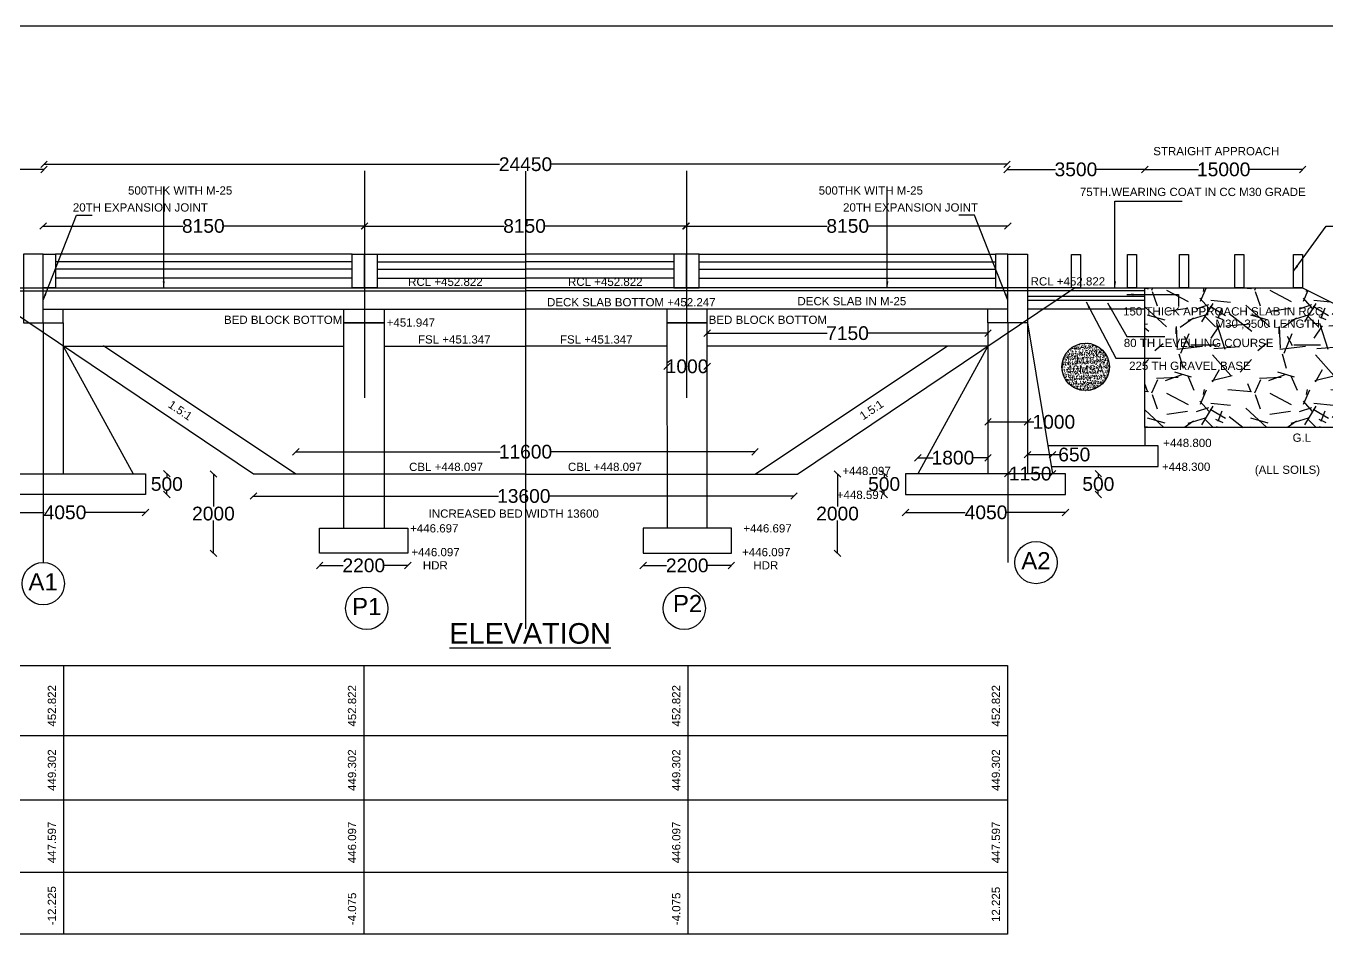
# Model space of a CAD drawing. Header units: millimetres. Extents: x 5124 to 3460569, y 2311 to 45956336.
# Drawn here: x 3425193 to 3444134, y 45943050 to 45956336 of the extents above; entities that cross this region are included whole.
import ezdxf

# ---------------------------------------------------------------- set-up
doc = ezdxf.new("R2010")
doc.units = ezdxf.units.MM
doc.header["$MEASUREMENT"] = 0
doc.layers.add('DRAWING', color=7, linetype='Continuous')
doc.layers.add('TEXT', color=7, linetype='Continuous')
doc.styles.get("Standard").update_dxf_attribs({"font": 'arial.ttf', "height": 200})
doc.dimstyles.get("Standard").update_dxf_attribs({"dimtxt": 200, "dimasz": 110, "dimexe": 0.18, "dimexo": 0.0625, "dimgap": 0.09, "dimtad": 0, "dimtih": 1, "dimtoh": 1, "dimdec": 0, "dimzin": 0, "dimdsep": 46, "dimtxsty": 'Standard', "dimblk": 'OBLIQUE', "dimcen": 0.09, "dimse1": 1, "dimse2": 1, "dimadec": 0, "dimazin": 0, "dimtfac": 1, "dimtdec": 0, "dimtofl": 0, "dimtmove": 0, "dimatfit": 3, "dimfxl": 1, "dimtolj": 1, "dimtzin": 0, "dimarcsym": 0})

# ---------------------------------------------------------------- blocks, each defined once
blk = doc.blocks.new('_Oblique')
at = {"color": 0, "linetype": 'ByBlock', "lineweight": -2}
blk.add_line((-0.5, -0.5), (0.5, 0.5), dxfattribs=at)
blk = doc.blocks.new('*D28')
at = {"layer": 'Defpoints', "color": 0, "transparency": 16777216}
for p in [(3424602.5, 45949512.5), (3426933.5, 45949512.5), (3426933.5, 45949249.5)]:
    blk.add_point(p, dxfattribs=at)
at = {"layer": 'DRAWING', "color": 0, "lineweight": -2, "transparency": 16777216}
for p, q in [((3424602.5, 45949249.5), (3425457.590764, 45949249.5)), ((3426933.5, 45949249.5), (3426062.409236, 45949249.5))]:
    blk.add_line(p, q, dxfattribs=at)
at = {"layer": 'DRAWING', "color": 0, "lineweight": -2, "transparency": 16777216, "xscale": 95, "yscale": 95, "zscale": 95, "rotation": 180}
blk.add_blockref('_Oblique', (3424602.5, 45949249.5), dxfattribs=at)
at = {"layer": 'DRAWING', "color": 0, "lineweight": -2, "transparency": 16777216, "xscale": 95, "yscale": 95, "zscale": 95}
blk.add_blockref('_Oblique', (3426933.5, 45949249.5), dxfattribs=at)
at = {"layer": 'DRAWING', "color": 0, "transparency": 16777216, "insert": (3425760, 45949249.5), "char_height": 200, "attachment_point": 5}
blk.add_mtext('\\A1;4050', dxfattribs=at)
blk = doc.blocks.new('*D29')
at = {"layer": 'Defpoints', "color": 0, "transparency": 16777216}
for p in [(3426934, 45949814), (3426934, 45949512), (3427243, 45949512)]:
    blk.add_point(p, dxfattribs=at)
at = {"layer": 'DRAWING', "color": 0, "lineweight": -2, "transparency": 16777216}
for p, q in [((3427243, 45949814), (3427243, 45949765)), ((3427243, 45949512), (3427243, 45949561))]:
    blk.add_line(p, q, dxfattribs=at)
at = {"layer": 'DRAWING', "color": 0, "lineweight": -2, "transparency": 16777216, "xscale": 95, "yscale": 95, "zscale": 95}
for p, rotation in [((3427243, 45949814), 90), ((3427243, 45949512), 270)]:
    blk.add_blockref('_Oblique', p, dxfattribs=dict(at, rotation=rotation))
at = {"layer": 'DRAWING', "color": 0, "transparency": 16777216, "insert": (3427243, 45949663), "char_height": 200, "attachment_point": 5}
blk.add_mtext('\\A1;500', dxfattribs=at)
blk = doc.blocks.new('*D30')
at = {"layer": 'Defpoints', "color": 0, "transparency": 16777216}
for p in [(3428504, 45949809), (3427921, 45948654), (3429468, 45948654)]:
    blk.add_point(p, dxfattribs=at)
at = {"layer": 'DRAWING', "color": 0, "lineweight": -2, "transparency": 16777216}
for p, q in [((3427921, 45949809), (3427921, 45949334)), ((3427921, 45948654), (3427921, 45949130))]:
    blk.add_line(p, q, dxfattribs=at)
at = {"layer": 'DRAWING', "color": 0, "lineweight": -2, "transparency": 16777216, "xscale": 95, "yscale": 95, "zscale": 95}
for p, rotation in [((3427921, 45949809), 90), ((3427921, 45948654), 270)]:
    blk.add_blockref('_Oblique', p, dxfattribs=dict(at, rotation=rotation))
at = {"layer": 'DRAWING', "color": 0, "transparency": 16777216, "insert": (3427921, 45949232), "char_height": 200, "attachment_point": 5}
blk.add_mtext('\\A1;2000', dxfattribs=at)
blk = doc.blocks.new('*D31')
at = {"layer": 'Defpoints', "color": 0, "transparency": 16777216}
for p in [(3428504, 45949809), (3436374, 45949809), (3436374, 45949488)]:
    blk.add_point(p, dxfattribs=at)
at = {"layer": 'DRAWING', "color": 0, "lineweight": -2, "transparency": 16777216}
for p, q in [((3428504, 45949488), (3432073, 45949488)), ((3436374, 45949488), (3432806, 45949488))]:
    blk.add_line(p, q, dxfattribs=at)
at = {"layer": 'DRAWING', "color": 0, "lineweight": -2, "transparency": 16777216, "xscale": 95, "yscale": 95, "zscale": 95, "rotation": 180}
blk.add_blockref('_Oblique', (3428504, 45949488), dxfattribs=at)
at = {"layer": 'DRAWING', "color": 0, "lineweight": -2, "transparency": 16777216, "xscale": 95, "yscale": 95, "zscale": 95}
blk.add_blockref('_Oblique', (3436374, 45949488), dxfattribs=at)
at = {"layer": 'DRAWING', "color": 0, "transparency": 16777216, "insert": (3432440, 45949488), "char_height": 200, "attachment_point": 5}
blk.add_mtext('\\A1;13600', dxfattribs=at)
blk = doc.blocks.new('*D32')
at = {"layer": 'Defpoints', "color": 0, "transparency": 16777216}
for p in [(3429467.5, 45948654.5), (3430753, 45948654.5), (3430753, 45948476.5)]:
    blk.add_point(p, dxfattribs=at)
at = {"layer": 'DRAWING', "color": 0, "lineweight": -2, "transparency": 16777216}
for p, q in [((3429467.5, 45948476.5), (3429810.16, 45948476.5)), ((3430753, 45948476.5), (3430410.34, 45948476.5))]:
    blk.add_line(p, q, dxfattribs=at)
at = {"layer": 'DRAWING', "color": 0, "lineweight": -2, "transparency": 16777216, "xscale": 95, "yscale": 95, "zscale": 95, "rotation": 180}
blk.add_blockref('_Oblique', (3429467.5, 45948476.5), dxfattribs=at)
at = {"layer": 'DRAWING', "color": 0, "lineweight": -2, "transparency": 16777216, "xscale": 95, "yscale": 95, "zscale": 95}
blk.add_blockref('_Oblique', (3430753, 45948476.5), dxfattribs=at)
at = {"layer": 'DRAWING', "color": 0, "transparency": 16777216, "insert": (3430110.25, 45948476.5), "char_height": 200, "attachment_point": 5}
blk.add_mtext('\\A1;2200', dxfattribs=at)
blk = doc.blocks.new('*D33')
at = {"layer": 'Defpoints', "color": 0, "transparency": 16777216}
for p in [(3435806, 45950133), (3429122, 45949809), (3435806, 45949832)]:
    blk.add_point(p, dxfattribs=at)
at = {"layer": 'DRAWING', "color": 0, "lineweight": -2, "transparency": 16777216}
for p, q in [((3429122, 45950133), (3432098, 45950133)), ((3435806, 45950133), (3432831, 45950133))]:
    blk.add_line(p, q, dxfattribs=at)
at = {"layer": 'DRAWING', "color": 0, "lineweight": -2, "transparency": 16777216, "xscale": 95, "yscale": 95, "zscale": 95, "rotation": 180}
blk.add_blockref('_Oblique', (3429122, 45950133), dxfattribs=at)
at = {"layer": 'DRAWING', "color": 0, "lineweight": -2, "transparency": 16777216, "xscale": 95, "yscale": 95, "zscale": 95}
blk.add_blockref('_Oblique', (3435806, 45950133), dxfattribs=at)
at = {"layer": 'DRAWING', "color": 0, "transparency": 16777216, "insert": (3432464, 45950133), "char_height": 200, "attachment_point": 5}
blk.add_mtext('\\A1;11600', dxfattribs=at)
blk = doc.blocks.new('*D35')
at = {"layer": 'Defpoints', "color": 0, "transparency": 16777216}
for p in [(3423447, 45954198), (3425454, 45954246), (3425454, 45954170)]:
    blk.add_point(p, dxfattribs=at)
at = {"layer": 'DRAWING', "color": 0, "lineweight": -2, "transparency": 16777216}
for p, q in [((3423447, 45954246), (3424152, 45954246)), ((3425454, 45954246), (3424749, 45954246))]:
    blk.add_line(p, q, dxfattribs=at)
at = {"layer": 'DRAWING', "color": 0, "lineweight": -2, "transparency": 16777216, "xscale": 95, "yscale": 95, "zscale": 95, "rotation": 180}
blk.add_blockref('_Oblique', (3423447, 45954246), dxfattribs=at)
at = {"layer": 'DRAWING', "color": 0, "lineweight": -2, "transparency": 16777216, "xscale": 95, "yscale": 95, "zscale": 95}
blk.add_blockref('_Oblique', (3425454, 45954246), dxfattribs=at)
at = {"layer": 'DRAWING', "color": 0, "transparency": 16777216, "insert": (3424451, 45954246), "char_height": 200, "attachment_point": 5}
blk.add_mtext('\\A1;3500', dxfattribs=at)
blk = doc.blocks.new('*D36')
at = {"layer": 'Defpoints', "color": 0, "transparency": 16777216}
for p in [(3430123, 45953422), (3425442, 45953010), (3430123, 45953010)]:
    blk.add_point(p, dxfattribs=at)
at = {"layer": 'DRAWING', "color": 0, "lineweight": -2, "transparency": 16777216}
for p, q in [((3425442, 45953422), (3427475, 45953422)), ((3430123, 45953422), (3428073, 45953422))]:
    blk.add_line(p, q, dxfattribs=at)
at = {"layer": 'DRAWING', "color": 0, "lineweight": -2, "transparency": 16777216, "xscale": 95, "yscale": 95, "zscale": 95, "rotation": 180}
blk.add_blockref('_Oblique', (3425442, 45953422), dxfattribs=at)
at = {"layer": 'DRAWING', "color": 0, "lineweight": -2, "transparency": 16777216, "xscale": 95, "yscale": 95, "zscale": 95}
blk.add_blockref('_Oblique', (3430123, 45953422), dxfattribs=at)
at = {"layer": 'DRAWING', "color": 0, "transparency": 16777216, "insert": (3427774, 45953422), "char_height": 200, "attachment_point": 5}
blk.add_mtext('\\A1;8150', dxfattribs=at)
blk = doc.blocks.new('*D37')
at = {"layer": 'Defpoints', "color": 0, "transparency": 16777216}
for p in [(3434800, 45953422), (3430120, 45953010), (3434800, 45953010)]:
    blk.add_point(p, dxfattribs=at)
at = {"layer": 'DRAWING', "color": 0, "lineweight": -2, "transparency": 16777216}
for p, q in [((3430120, 45953422), (3432152, 45953422)), ((3434800, 45953422), (3432750, 45953422))]:
    blk.add_line(p, q, dxfattribs=at)
at = {"layer": 'DRAWING', "color": 0, "lineweight": -2, "transparency": 16777216, "xscale": 95, "yscale": 95, "zscale": 95, "rotation": 180}
blk.add_blockref('_Oblique', (3430120, 45953422), dxfattribs=at)
at = {"layer": 'DRAWING', "color": 0, "lineweight": -2, "transparency": 16777216, "xscale": 95, "yscale": 95, "zscale": 95}
blk.add_blockref('_Oblique', (3434800, 45953422), dxfattribs=at)
at = {"layer": 'DRAWING', "color": 0, "transparency": 16777216, "insert": (3432451, 45953422), "char_height": 200, "attachment_point": 5}
blk.add_mtext('\\A1;8150', dxfattribs=at)
blk = doc.blocks.new('*D39')
at = {"layer": 'Defpoints', "color": 0, "transparency": 16777216}
for p in [(3437996.5, 45949512.5), (3440327.5, 45949512.5), (3437996.5, 45949249.5)]:
    blk.add_point(p, dxfattribs=at)
at = {"layer": 'DRAWING', "color": 0, "lineweight": -2, "transparency": 16777216}
for p, q in [((3437996.5, 45949249.5), (3438867.590764, 45949249.5)), ((3440327.5, 45949249.5), (3439472.409236, 45949249.5))]:
    blk.add_line(p, q, dxfattribs=at)
at = {"layer": 'DRAWING', "color": 0, "lineweight": -2, "transparency": 16777216, "xscale": 95, "yscale": 95, "zscale": 95, "rotation": 180}
blk.add_blockref('_Oblique', (3437996.5, 45949249.5), dxfattribs=at)
at = {"layer": 'DRAWING', "color": 0, "lineweight": -2, "transparency": 16777216, "xscale": 95, "yscale": 95, "zscale": 95}
blk.add_blockref('_Oblique', (3440327.5, 45949249.5), dxfattribs=at)
at = {"layer": 'DRAWING', "color": 0, "transparency": 16777216, "insert": (3439170, 45949249.5), "char_height": 200, "attachment_point": 5}
blk.add_mtext('\\A1;4050', dxfattribs=at)
blk = doc.blocks.new('*D40')
at = {"layer": 'Defpoints', "color": 0, "transparency": 16777216}
for p in [(3437996, 45949814), (3437686, 45949512), (3437996, 45949512)]:
    blk.add_point(p, dxfattribs=at)
at = {"layer": 'DRAWING', "color": 0, "lineweight": -2, "transparency": 16777216}
for p, q in [((3437686, 45949814), (3437686, 45949765)), ((3437686, 45949512), (3437686, 45949561))]:
    blk.add_line(p, q, dxfattribs=at)
at = {"layer": 'DRAWING', "color": 0, "lineweight": -2, "transparency": 16777216, "xscale": 95, "yscale": 95, "zscale": 95}
for p, rotation in [((3437686, 45949814), 90), ((3437686, 45949512), 270)]:
    blk.add_blockref('_Oblique', p, dxfattribs=dict(at, rotation=rotation))
at = {"layer": 'DRAWING', "color": 0, "transparency": 16777216, "insert": (3437686, 45949663), "char_height": 200, "attachment_point": 5}
blk.add_mtext('\\A1;500', dxfattribs=at)
blk = doc.blocks.new('*D41')
at = {"layer": 'Defpoints', "color": 0, "transparency": 16777216}
for p in [(3436426, 45949809), (3435462, 45948654), (3437008, 45948654)]:
    blk.add_point(p, dxfattribs=at)
at = {"layer": 'DRAWING', "color": 0, "lineweight": -2, "transparency": 16777216}
for p, q in [((3437008, 45949809), (3437008, 45949334)), ((3437008, 45948654), (3437008, 45949130))]:
    blk.add_line(p, q, dxfattribs=at)
at = {"layer": 'DRAWING', "color": 0, "lineweight": -2, "transparency": 16777216, "xscale": 95, "yscale": 95, "zscale": 95}
for p, rotation in [((3437008, 45949809), 90), ((3437008, 45948654), 270)]:
    blk.add_blockref('_Oblique', p, dxfattribs=dict(at, rotation=rotation))
at = {"layer": 'DRAWING', "color": 0, "transparency": 16777216, "insert": (3437008, 45949232), "char_height": 200, "attachment_point": 5}
blk.add_mtext('\\A1;2000', dxfattribs=at)
blk = doc.blocks.new('*D42')
at = {"layer": 'Defpoints', "color": 0, "transparency": 16777216}
for p in [(3434177, 45948654.5), (3434177, 45948476.5), (3435462.5, 45948654.5)]:
    blk.add_point(p, dxfattribs=at)
at = {"layer": 'DRAWING', "color": 0, "lineweight": -2, "transparency": 16777216}
for p, q in [((3434177, 45948476.5), (3434519.66, 45948476.5)), ((3435462.5, 45948476.5), (3435119.84, 45948476.5))]:
    blk.add_line(p, q, dxfattribs=at)
at = {"layer": 'DRAWING', "color": 0, "lineweight": -2, "transparency": 16777216, "xscale": 95, "yscale": 95, "zscale": 95, "rotation": 180}
blk.add_blockref('_Oblique', (3434177, 45948476.5), dxfattribs=at)
at = {"layer": 'DRAWING', "color": 0, "lineweight": -2, "transparency": 16777216, "xscale": 95, "yscale": 95, "zscale": 95}
blk.add_blockref('_Oblique', (3435462.5, 45948476.5), dxfattribs=at)
at = {"layer": 'DRAWING', "color": 0, "transparency": 16777216, "insert": (3434819.75, 45948476.5), "char_height": 200, "attachment_point": 5}
blk.add_mtext('\\A1;2200', dxfattribs=at)
blk = doc.blocks.new('*D43')
at = {"layer": 'Defpoints', "color": 0, "transparency": 16777216}
for p in [(3443779, 45954246), (3441482, 45952520), (3443779, 45952520)]:
    blk.add_point(p, dxfattribs=at)
at = {"layer": 'DRAWING', "color": 0, "lineweight": -2, "transparency": 16777216}
for p, q in [((3441482, 45954246), (3442264, 45954246)), ((3443779, 45954246), (3442997, 45954246))]:
    blk.add_line(p, q, dxfattribs=at)
at = {"layer": 'DRAWING', "color": 0, "lineweight": -2, "transparency": 16777216, "xscale": 95, "yscale": 95, "zscale": 95, "rotation": 180}
blk.add_blockref('_Oblique', (3441482, 45954246), dxfattribs=at)
at = {"layer": 'DRAWING', "color": 0, "lineweight": -2, "transparency": 16777216, "xscale": 95, "yscale": 95, "zscale": 95}
blk.add_blockref('_Oblique', (3443779, 45954246), dxfattribs=at)
at = {"layer": 'DRAWING', "color": 0, "transparency": 16777216, "insert": (3442630, 45954246), "char_height": 200, "attachment_point": 5}
blk.add_mtext('\\A1;15000', dxfattribs=at)
blk = doc.blocks.new('*D38')
at = {"layer": 'Defpoints', "color": 0, "transparency": 16777216}
for p in [(3439476, 45954246), (3439476, 45954170), (3441483, 45954198)]:
    blk.add_point(p, dxfattribs=at)
at = {"layer": 'DRAWING', "color": 0, "lineweight": -2, "transparency": 16777216}
for p, q in [((3439476, 45954246), (3440181, 45954246)), ((3441483, 45954246), (3440778, 45954246))]:
    blk.add_line(p, q, dxfattribs=at)
at = {"layer": 'DRAWING', "color": 0, "lineweight": -2, "transparency": 16777216, "xscale": 95, "yscale": 95, "zscale": 95, "rotation": 180}
blk.add_blockref('_Oblique', (3439476, 45954246), dxfattribs=at)
at = {"layer": 'DRAWING', "color": 0, "lineweight": -2, "transparency": 16777216, "xscale": 95, "yscale": 95, "zscale": 95}
blk.add_blockref('_Oblique', (3441483, 45954246), dxfattribs=at)
at = {"layer": 'DRAWING', "color": 0, "transparency": 16777216, "insert": (3440479, 45954246), "char_height": 200, "attachment_point": 5}
blk.add_mtext('\\A1;3500', dxfattribs=at)
blk = doc.blocks.new('*D44')
at = {"layer": 'Defpoints', "color": 0, "transparency": 16777216}
for p in [(3434807, 45953422), (3434807, 45953010), (3439488, 45953010)]:
    blk.add_point(p, dxfattribs=at)
at = {"layer": 'DRAWING', "color": 0, "lineweight": -2, "transparency": 16777216}
for p, q in [((3434807, 45953422), (3436857, 45953422)), ((3439488, 45953422), (3437455, 45953422))]:
    blk.add_line(p, q, dxfattribs=at)
at = {"layer": 'DRAWING', "color": 0, "lineweight": -2, "transparency": 16777216, "xscale": 95, "yscale": 95, "zscale": 95, "rotation": 180}
blk.add_blockref('_Oblique', (3434807, 45953422), dxfattribs=at)
at = {"layer": 'DRAWING', "color": 0, "lineweight": -2, "transparency": 16777216, "xscale": 95, "yscale": 95, "zscale": 95}
blk.add_blockref('_Oblique', (3439488, 45953422), dxfattribs=at)
at = {"layer": 'DRAWING', "color": 0, "transparency": 16777216, "insert": (3437156, 45953422), "char_height": 200, "attachment_point": 5}
blk.add_mtext('\\A1;8150', dxfattribs=at)
blk = doc.blocks.new('*D45')
at = {"layer": 'Defpoints', "color": 0, "transparency": 16777216}
for p in [(3434525, 45951377), (3435109, 45951377), (3435109, 45951377)]:
    blk.add_point(p, dxfattribs=at)
at = {"layer": 'DRAWING', "color": 0, "lineweight": -2, "transparency": 16777216}
for p, q in [((3434525, 45951377), (3434528, 45951377)), ((3435109, 45951377), (3435106, 45951377))]:
    blk.add_line(p, q, dxfattribs=at)
at = {"layer": 'DRAWING', "color": 0, "lineweight": -2, "transparency": 16777216, "xscale": 95, "yscale": 95, "zscale": 95, "rotation": 180}
blk.add_blockref('_Oblique', (3434525, 45951377), dxfattribs=at)
at = {"layer": 'DRAWING', "color": 0, "lineweight": -2, "transparency": 16777216, "xscale": 95, "yscale": 95, "zscale": 95}
blk.add_blockref('_Oblique', (3435109, 45951377), dxfattribs=at)
at = {"layer": 'DRAWING', "color": 0, "transparency": 16777216, "insert": (3434817, 45951377), "char_height": 200, "attachment_point": 5}
blk.add_mtext('\\A1;1000', dxfattribs=at)
blk = doc.blocks.new('*D46')
at = {"layer": 'Defpoints', "color": 0, "transparency": 16777216}
for p in [(3435109, 45951916), (3439198, 45951916), (3439198, 45951860)]:
    blk.add_point(p, dxfattribs=at)
at = {"layer": 'DRAWING', "color": 0, "lineweight": -2, "transparency": 16777216}
for p, q in [((3435109, 45951860), (3436856, 45951860)), ((3439198, 45951860), (3437451, 45951860))]:
    blk.add_line(p, q, dxfattribs=at)
at = {"layer": 'DRAWING', "color": 0, "lineweight": -2, "transparency": 16777216, "xscale": 95, "yscale": 95, "zscale": 95, "rotation": 180}
blk.add_blockref('_Oblique', (3435109, 45951860), dxfattribs=at)
at = {"layer": 'DRAWING', "color": 0, "lineweight": -2, "transparency": 16777216, "xscale": 95, "yscale": 95, "zscale": 95}
blk.add_blockref('_Oblique', (3439198, 45951860), dxfattribs=at)
at = {"layer": 'DRAWING', "color": 0, "transparency": 16777216, "insert": (3437153, 45951860), "char_height": 200, "attachment_point": 5}
blk.add_mtext('\\A1;7150', dxfattribs=at)
blk = doc.blocks.new('*D47')
at = {"layer": 'Defpoints', "color": 0, "transparency": 16777216}
for p in [(3439198, 45950046), (3438178, 45949814), (3439198, 45949814)]:
    blk.add_point(p, dxfattribs=at)
at = {"layer": 'DRAWING', "color": 0, "lineweight": -2, "transparency": 16777216}
for p, q in [((3438178, 45950046), (3438399, 45950046)), ((3439198, 45950046), (3438977, 45950046))]:
    blk.add_line(p, q, dxfattribs=at)
at = {"layer": 'DRAWING', "color": 0, "lineweight": -2, "transparency": 16777216, "xscale": 95, "yscale": 95, "zscale": 95, "rotation": 180}
blk.add_blockref('_Oblique', (3438178, 45950046), dxfattribs=at)
at = {"layer": 'DRAWING', "color": 0, "lineweight": -2, "transparency": 16777216, "xscale": 95, "yscale": 95, "zscale": 95}
blk.add_blockref('_Oblique', (3439198, 45950046), dxfattribs=at)
at = {"layer": 'DRAWING', "color": 0, "transparency": 16777216, "insert": (3438688, 45950046), "char_height": 200, "attachment_point": 5}
blk.add_mtext('\\A1;1800', dxfattribs=at)
blk = doc.blocks.new('*D48')
at = {"layer": 'Defpoints', "color": 0, "transparency": 16777216}
for p in [(3439488, 45949814), (3440138, 45949814), (3440138, 45949814)]:
    blk.add_point(p, dxfattribs=at)
at = {"layer": 'DRAWING', "color": 0, "lineweight": -2, "transparency": 16777216}
for p, q in [((3439488, 45949814), (3439524, 45949814)), ((3440138, 45949814), (3440102, 45949814))]:
    blk.add_line(p, q, dxfattribs=at)
at = {"layer": 'DRAWING', "color": 0, "lineweight": -2, "transparency": 16777216, "xscale": 95, "yscale": 95, "zscale": 95, "rotation": 180}
blk.add_blockref('_Oblique', (3439488, 45949814), dxfattribs=at)
at = {"layer": 'DRAWING', "color": 0, "lineweight": -2, "transparency": 16777216, "xscale": 95, "yscale": 95, "zscale": 95}
blk.add_blockref('_Oblique', (3440138, 45949814), dxfattribs=at)
at = {"layer": 'DRAWING', "color": 0, "transparency": 16777216, "insert": (3439813, 45949814), "char_height": 200, "attachment_point": 5}
blk.add_mtext('\\A1;1150', dxfattribs=at)
blk = doc.blocks.new('*D49')
at = {"layer": 'Defpoints', "color": 0, "transparency": 16777216}
for p in [(3439198, 45950568), (3439773, 45950568), (3439773, 45950568)]:
    blk.add_point(p, dxfattribs=at)
at = {"layer": 'DRAWING', "color": 0, "lineweight": -2, "transparency": 16777216}
for p, q in [((3439198, 45950568), (3439773, 45950568)), ((3439773, 45950568), (3439868, 45950568))]:
    blk.add_line(p, q, dxfattribs=at)
at = {"layer": 'DRAWING', "color": 0, "lineweight": -2, "transparency": 16777216, "xscale": 95, "yscale": 95, "zscale": 95, "rotation": 180}
blk.add_blockref('_Oblique', (3439198, 45950568), dxfattribs=at)
at = {"layer": 'DRAWING', "color": 0, "lineweight": -2, "transparency": 16777216, "xscale": 95, "yscale": 95, "zscale": 95}
blk.add_blockref('_Oblique', (3439773, 45950568), dxfattribs=at)
at = {"layer": 'DRAWING', "color": 0, "transparency": 16777216, "insert": (3440157, 45950568), "char_height": 200, "attachment_point": 5}
blk.add_mtext('\\A1;1000', dxfattribs=at)
blk = doc.blocks.new('*D50')
at = {"layer": 'Defpoints', "color": 0, "transparency": 16777216}
for p in [(3439773, 45950108), (3440138, 45950092), (3440138, 45949814)]:
    blk.add_point(p, dxfattribs=at)
at = {"layer": 'DRAWING', "color": 0, "lineweight": -2, "transparency": 16777216}
for p, q in [((3439773, 45950092), (3440138, 45950092)), ((3440138, 45950092), (3440234, 45950092))]:
    blk.add_line(p, q, dxfattribs=at)
at = {"layer": 'DRAWING', "color": 0, "lineweight": -2, "transparency": 16777216, "xscale": 95, "yscale": 95, "zscale": 95, "rotation": 180}
blk.add_blockref('_Oblique', (3439773, 45950092), dxfattribs=at)
at = {"layer": 'DRAWING', "color": 0, "lineweight": -2, "transparency": 16777216, "xscale": 95, "yscale": 95, "zscale": 95}
blk.add_blockref('_Oblique', (3440138, 45950092), dxfattribs=at)
at = {"layer": 'DRAWING', "color": 0, "transparency": 16777216, "insert": (3440455, 45950092), "char_height": 200, "attachment_point": 5}
blk.add_mtext('\\A1;650', dxfattribs=at)
blk = doc.blocks.new('*D51')
at = {"layer": 'Defpoints', "color": 0, "transparency": 16777216}
for p in [(3440328, 45949814), (3440328, 45949512), (3440805, 45949512)]:
    blk.add_point(p, dxfattribs=at)
at = {"layer": 'DRAWING', "color": 0, "lineweight": -2, "transparency": 16777216}
for p, q in [((3440805, 45949814), (3440805, 45949765)), ((3440805, 45949512), (3440805, 45949561))]:
    blk.add_line(p, q, dxfattribs=at)
at = {"layer": 'DRAWING', "color": 0, "lineweight": -2, "transparency": 16777216, "xscale": 95, "yscale": 95, "zscale": 95}
for p, rotation in [((3440805, 45949814), 90), ((3440805, 45949512), 270)]:
    blk.add_blockref('_Oblique', p, dxfattribs=dict(at, rotation=rotation))
at = {"layer": 'DRAWING', "color": 0, "transparency": 16777216, "insert": (3440805, 45949663), "char_height": 200, "attachment_point": 5}
blk.add_mtext('\\A1;500', dxfattribs=at)
blk = doc.blocks.new('*D52')
at = {"layer": 'Defpoints', "color": 0, "transparency": 16777216}
for p in [(3425454, 45954246), (3439476, 45954321), (3439476, 45954246)]:
    blk.add_point(p, dxfattribs=at)
at = {"layer": 'DRAWING', "color": 0, "lineweight": -2, "transparency": 16777216}
for p, q in [((3425454, 45954321), (3432087, 45954321)), ((3439476, 45954321), (3432843, 45954321))]:
    blk.add_line(p, q, dxfattribs=at)
at = {"layer": 'DRAWING', "color": 0, "lineweight": -2, "transparency": 16777216, "xscale": 95, "yscale": 95, "zscale": 95, "rotation": 180}
blk.add_blockref('_Oblique', (3425454, 45954321), dxfattribs=at)
at = {"layer": 'DRAWING', "color": 0, "lineweight": -2, "transparency": 16777216, "xscale": 95, "yscale": 95, "zscale": 95}
blk.add_blockref('_Oblique', (3439476, 45954321), dxfattribs=at)
at = {"layer": 'DRAWING', "color": 0, "transparency": 16777216, "insert": (3432465, 45954321), "char_height": 200, "attachment_point": 5}
blk.add_mtext('\\A1;24450', dxfattribs=at)

msp = doc.modelspace()

# ---------------------------------------------------------------- hatches: boundary and pattern name
at = {"layer": 'DRAWING'}
h = msp.add_hatch(dxfattribs=at)
h.set_pattern_fill('GRAVEL', color=256, scale=1500, style=0)
h.set_pattern_definition([(311.9872, (6863850, 1500), (11999.99734824, -13500.0020124), [201.804, -19978.632]), (355.0303, (6863985, 1350), (-18000.00157728, 1499.98696051), [346.302, -34283.8875]), (47.4896, (6864330, 1320), (-14999.98607752, -16500.0130108), [244.182, -24174.048]), (272.7263, (6864915, 945), (-1499.99402659, 30000.00044246), [315.357, -31220.337]), (247.1663, (6864930, 630), (7500.01485816, 17999.99461767), [309.2325, -30614.0595]), (182.7263, (6864810, 345), (30000.00044246, 1499.99402659), [315.357, -31220.337]), (142.3058, (6864495, 330), (19500.01101843, -14999.98560774), [417.0435, -41287.2735]), (107.7447, (6864165, 585), (-10500.01614406, 32999.99434686), [393.732, -38979.4815]), (58.5704, (6864045, 960), (12000.01235126, 19499.99255474), [316.425, -31326.1095]), (4.7636, (6864210, 1230), (-16500.00141948, -1499.987299), [361.248, -17701.1445]), (317.6026, (6864570, 1260), (18000.01102661, -16499.98812302), [467.172, -46250.0625]), (41.1859, (6863430, 930), (10500.0044202, 8999.99597), [159.4515, -15785.766]), (8.5308, (6863550, 1035), (-19499.99742722, -3000.01186506), [303.3555, -30032.2665]), (315, (6863850, 1080), (2e-13, -1500.000464), [212.1315, -1909.188]), (336.8014, (6863955, 1260), (-7499.999596, 3000.0019879), [114.237, -11309.4225]), (248.1986, (6864060, 1215), (1499.9998658, 4500.0004095), [161.5545, -7916.193]), (149.0362, (6864000, 1065), (-4499.9970334, 3000.0037253), [262.3935, -8484.0345]), (18.4349, (6863775, 1200), (-3000.000652, -1499.997605), [189.7365, -4553.6805]), (163.6105, (6864930, 1215), (-15000.00329762, 4499.98906473), [265.8, -26314.2675]), (109.6538, (6864675, 1290), (5999.99287106, -16500.0032034), [222.9915, -22076.112]), (246.8014, (6863775, 1500), (3000.0019879, 7499.999596), [228.4725, -11195.187]), (196.3895, (6863685, 1290), (15000.00329762, 4499.98906473), [265.8, -26314.2675]), (200.556, (6864930, 285), (7500.0027668, 2999.9939946), [256.32, -12559.686]), (245.2249, (6864690, 195), (7499.98828387, 16500.00513276), [214.767, -21261.9645]), (113.1986, (6863760, 0), (-3000.0019879, 7499.999596), [228.4725, -11195.187]), (162.646, (6863670, 210), (19500.00302865, -5999.99175339), [251.4465, -24893.136]), (110.556, (6864495, 0), (2999.9939946, -7500.0027668), [128.16, -12687.846]), (78.6901, (6863850, 0), (1499.9964482, 6000.0011283), [76.485, -7572.0435]), (14.0362, (6863865, 75), (-4500.000819, -1499.997086), [309.2325, -5875.425]), (353.991, (6864165, 150), (-14999.99962636, 1499.99897622), [286.575, -28370.8845]), (236.3099, (6864000, 930), (1500.0020018, 2999.9993367), [216.333, -5191.9935]), (186.8428, (6863880, 750), (-25499.99904822, -3000.01199689), [377.691, -37391.3445]), (119.0546, (6863505, 705), (6000.0000408, -10500.00057685), [154.434, -15289.011]), (90, (6863430, 840), (1500, 1500), [90, -1410]), (59.7436, (6864195, 195), (-5999.9923302, -10500.00368378), [208.386, -20630.28]), (131.9872, (6864300, 375), (-11999.99734824, 13500.0020124), [403.608, -19776.828]), (180, (6864030, 675), (-1500, 1500), [390, -1110]), (214.6952, (6863640, 675), (14999.99138848, 10500.0129144), [237.171, -23479.911]), (285.9454, (6863445, 540), (1499.9998339, -6000.00019), [218.403, -10701.762]), (332.354, (6863505, 330), (28499.99371077, -15000.01156975), [355.5975, -35204.211]), (4.5739, (6863820, 165), (19500.00083747, 1499.99220174), [376.1985, -37243.611])])
h.paths.add_polyline_path([(3447825, 45950488), (3443779, 45952520.5), (3441482, 45952520.5), (3441482, 45950488)])
h.paths.add_polyline_path([(3441222.5, 45951292.9), (3443054.9, 45951292.9), (3443054.9, 45951479.2), (3441222.5, 45951479.2)], flags=9)
h.paths.add_polyline_path([(3441144.8, 45951625.4), (3443386.9, 45951625.4), (3443386.9, 45951811.6), (3441144.8, 45951811.6)], flags=9)
h.paths.add_polyline_path([(3442475.3, 45951878.8), (3444067, 45951878.8), (3444067, 45952097.6), (3442475.3, 45952097.6)], flags=24)
h.paths.add_polyline_path([(3441133.7, 45952085.6), (3444111.6, 45952085.6), (3444111.6, 45952271.8), (3441133.7, 45952271.8)], flags=9)
h = msp.add_hatch(dxfattribs=at)
h.set_pattern_fill('AR-CONC', color=256, scale=10, style=0)
h.set_pattern_definition([(130, (6864930, 0), (-71.72601826, -6.2752135), [7.5, -82.5]), (185, (6864930, 0), (13.87513336, 75.21921337), [6, -66]), (79.5486, (6864924.02, -0.52), (-57.85093817, 68.94395421), [6.374019, -70.1142112]), (133.8158, (6864930, 20), (-106.72410486, -16.55190143), [11.25, -123.75]), (83.3644, (6864921.11, 18.62), (-93.46627055, 97.4117871), [9.5610288, -105.1713]), (188.8158, (6864930, 20), (-93.46619451, 97.4118601), [9, -99]), (159, (6864920, 15), (-59.69070521, -40.26188907), [7.5, -82.5]), (214, (6864920, 15), (-24.33153319, 72.5150045), [6, -66]), (108.5486, (6864915.026, 11.645), (-84.02226286, 32.25304967), [6.374019, -70.1142112]), (142.5, (6864930, 0), (-1.215985532, 33.289385383), [0, -65.2, 0, -67, 0, -66.25]), (172.5, (6864930, 0), (-26.306953744, 39.441171188), [0, -38.2, 0, -63.7, 0, -25.25]), (212.5, (6864952.3, 0), (-53.382243617, -2.255487173), [0, -25, 0, -78, 0, -103.5]), (222.5, (6864962.3, 0), (-58.318616934, 10.010498233), [0, -32.5, 0, -51.8, 0, -73.5])])
h.paths.add_polyline_path([(3440273.9, 45951369.7, 1), (3440965.7, 45951369.7, 1)])
h.paths.add_polyline_path([(3440306.3, 45951238.5), (3440918.4, 45951238.5), (3440918.4, 45951424.8), (3440306.3, 45951424.8)], flags=24)
h.paths.add_polyline_path([(3440475.1, 45951540.6), (3440780.9, 45951540.6), (3440780.9, 45951388.5), (3440475.1, 45951388.5)], flags=24)

# ---------------------------------------------------------------- linework, layer by layer
for points in [[(3460304, 45956335.5), (3415487, 45956335.5), (3415487, 45924522), (3460304, 45924522)], [(3425157, 45952011), (3425442.5, 45952011), (3425442.5, 45953010), (3425157, 45953010)], [(3425442.5, 45953010), (3425623, 45953010), (3425623, 45952520.5), (3425442.5, 45952520.5)], [(3429939, 45953010), (3430119.5, 45953010), (3430119.5, 45952520.5), (3429939, 45952520.5)], [(3430123, 45953010), (3430303.5, 45953010), (3430303.5, 45952520.5), (3430123, 45952520.5)], [(3434807, 45953010), (3434626.5, 45953010), (3434626.5, 45952520.5), (3434807, 45952520.5)], [(3434991, 45953010), (3434810.5, 45953010), (3434810.5, 45952520.5), (3434991, 45952520.5)], [(3439487.5, 45953010), (3439307, 45953010), (3439307, 45952520.5), (3439487.5, 45952520.5)], [(3439773, 45952011), (3439487.5, 45952011), (3439487.5, 45953010), (3439773, 45953010)], [(3440547.5, 45952520.5), (3440414.5, 45952520.5), (3440414.5, 45953006.5), (3440547.5, 45953006.5)], [(3441362, 45952520.5), (3441229, 45952520.5), (3441229, 45953006.5), (3441362, 45953006.5)], [(3442118, 45952520.5), (3441985, 45952520.5), (3441985, 45953006.5), (3442118, 45953006.5)], [(3442924.5, 45952520.5), (3442791.5, 45952520.5), (3442791.5, 45953006.5), (3442924.5, 45953006.5)], [(3443779, 45952520.5), (3443646, 45952520.5), (3443646, 45953006.5), (3443779, 45953006.5)], [(3429821, 45952211.5), (3430405.5, 45952211.5), (3430405.5, 45952013.5), (3429821, 45952013.5)], [(3435109, 45952211.5), (3434524.5, 45952211.5), (3434524.5, 45952013.5), (3435109, 45952013.5)], [(3424602.5, 45949813.5), (3426933.5, 45949813.5), (3426933.5, 45949512.5), (3424602.5, 45949512.5)], [(3440327.5, 45949813.5), (3437996.5, 45949813.5), (3437996.5, 45949512.5), (3440327.5, 45949512.5)], [(3429467.5, 45949018), (3430753, 45949018), (3430753, 45948654.5), (3429467.5, 45948654.5)], [(3435462.5, 45949018), (3434177, 45949018), (3434177, 45948654.5), (3435462.5, 45948654.5)], [(3421370, 45947021), (3439484, 45947021), (3439484, 45943108), (3421370, 45943108)]]:
    msp.add_lwpolyline(points, close=True, dxfattribs=at)
for points in [[(3430121, 45954224.5), (3430121, 45950917.5)], [(3432465, 45954223), (3432465, 45947555.5)], [(3434809, 45954224.5), (3434809, 45950917.5)], [(3429939, 45953010), (3425623, 45953010)], [(3429939, 45952901), (3425623, 45952901)], [(3430303.5, 45953010), (3432465, 45953010)], [(3430303.5, 45952901), (3432465, 45952901)], [(3434626.5, 45953010), (3432465, 45953010)], [(3434626.5, 45952901), (3432465, 45952901)], [(3434991, 45953010), (3439307, 45953010)], [(3434991, 45952901), (3439307, 45952901)], [(3429939, 45952792), (3425623, 45952792)], [(3429939, 45952664), (3425623, 45952664)], [(3430303.5, 45952792), (3432465, 45952792)], [(3430303.5, 45952664), (3432465, 45952664)], [(3434626.5, 45952792), (3432465, 45952792)], [(3434626.5, 45952664), (3432465, 45952664)], [(3434991, 45952792), (3439307, 45952792)], [(3434991, 45952664), (3439307, 45952664)], [(3432465, 45949809), (3428504.5, 45949809), (3424473, 45952520.5), (3421151, 45952520.5), (3417105, 45950488), (3423448, 45950488), (3423448, 45952520.5)], [(3423448, 45952476), (3432465, 45952476)], [(3424473, 45952520.5), (3432465, 45952520.5)], [(3432465, 45949809), (3436425.5, 45949809), (3440457, 45952520.5), (3443779, 45952520.5), (3447825, 45950488), (3441482, 45950488), (3441482, 45952520.5)], [(3440457, 45952520.5), (3432465, 45952520.5)], [(3441482, 45952476), (3432465, 45952476)], [(3441482, 45952393.5), (3439773, 45952393.5)], [(3441482, 45952336.5), (3439773, 45952336.5)], [(3425442.5, 45952211.5), (3432465, 45952211.5)], [(3425442.5, 45952011), (3425732.5, 45952011), (3425732.5, 45952211.5)], [(3439487.5, 45952211.5), (3432465, 45952211.5)], [(3439487.5, 45952011), (3439197.5, 45952011), (3439197.5, 45952211.5)], [(3441482, 45952211.5), (3439773, 45952211.5)], [(3425442.5, 45952011), (3425442.5, 45948520.5)], [(3425732.5, 45952011), (3425732.5, 45949813.5)], [(3429821, 45949018), (3429821, 45952013.5), (3430405.5, 45952013.5), (3430405, 45949018)], [(3435109, 45949018), (3435109, 45952013.5), (3434524.5, 45952013.5), (3434525, 45949018)], [(3439197.5, 45952011), (3439197.5, 45949813.5)], [(3439487.5, 45952011), (3439487.5, 45948520.5)], [(3439773, 45952011), (3440138.5, 45949813.5)], [(3439773, 45952011), (3439773, 45949813.5)], [(3425732.5, 45951673.4), (3426751.5, 45949813.5)], [(3425732.5, 45951673.4), (3429821, 45951673.4)], [(3429122, 45949809), (3426320, 45951676.5)], [(3430405.4, 45951673.4), (3432465, 45951673.4)], [(3434524.6, 45951673.4), (3432465, 45951673.4)], [(3439197.5, 45951673.4), (3435109, 45951673.4)], [(3435808, 45949809), (3438610, 45951676.5)], [(3439197.5, 45951673.4), (3438178.5, 45949813.5)], [(3441482, 45950488), (3441482, 45950220)], [(3440120.9, 45949919.5), (3441676, 45949919.5), (3441676, 45950220), (3440070.9, 45950220)], [(3425739.5, 45947021), (3425739.5, 45943108)], [(3430109, 45947021), (3430109, 45943108)], [(3434830, 45947021), (3434830, 45943108)], [(3421370, 45946001), (3439484, 45946001)], [(3421370, 45945064.5), (3439484, 45945064.5)], [(3421370, 45944011), (3439484, 45944011)]]:
    msp.add_lwpolyline(points, dxfattribs=at)
for centre, radius in [((3440619.8, 45951369.7), 345.9), ((3439898.3, 45948518.8), 308.3), ((3425442.5, 45948212.2), 308.3), ((3430154.3, 45947852.3), 308.3), ((3434775.7, 45947852.3), 308.3)]:
    msp.add_circle(centre, radius, dxfattribs=at)

# ---------------------------------------------------------------- texts
at = {"layer": 'DRAWING', "insert": (3440755.9, 45951515.6), "char_height": 100, "width": 483.458, "attachment_point": 3}
msp.add_mtext('M15', dxfattribs=at)
at = {"layer": 'TEXT'}
for s, height, p in [('STRAIGHT APPROACH', 120, (3441604.7, 45954452.3)), ('500THK WITH M-25', 120, (3426677.7, 45953879.7)), ('500THK WITH M-25', 120, (3436733.7, 45953879.7)), ('75TH.WEARING COAT IN CC M30 GRADE', 120, (3440536.8, 45953858.3)), ('20TH EXPANSION JOINT ', 120, (3425874.7, 45953632.7)), ('20TH EXPANSION JOINT ', 120, (3437088.2, 45953632.7)), ('RCL +452.822', 120, (3430756.2, 45952549.5)), ('RCL +452.822', 120, (3433083.6, 45952549.5)), ('RCL +452.822', 120, (3439818.8, 45952555.5)), ('DECK SLAB BOTTOM +452.247', 120, (3432778.1, 45952251.8)), ('DECK SLAB IN M-25', 120, (3436424.6, 45952267)), ('BED BLOCK BOTTOM', 120, (3428075, 45951996)), ('+451.947', 120, (3430444, 45951955.4)), ('BED BLOCK BOTTOM', 120, (3435132, 45951996)), ('150 THICK APPROACH SLAB IN RCC', 120, (3441164.7, 45952118.7)), ('M30 ,3500 LENGTH', 120, (3442511.7, 45951939)), ('FSL +451.347', 120, (3430899.2, 45951710)), ('FSL +451.347', 120, (3432966.7, 45951710)), ('80 TH LEVELLING COURSE', 120, (3441175.8, 45951658.5)), ('40MSA', 120, (3440337.3, 45951271.6)), ('225 TH GRAVEL BASE', 120, (3441253.6, 45951326)), ('G.L', 120, (3443633.4, 45950278.7)), ('+448.800', 120, (3441750.3, 45950201.9)), ('CBL +448.097', 120, (3430770.2, 45949853.3)), ('CBL +448.097', 120, (3433082.5, 45949853.3)), ('+448.097', 120, (3437079.1, 45949794.3)), ('+448.300', 120, (3441731.8, 45949855.4)), ('(ALL SOILS)', 120, (3443083.2, 45949811.8)), ('+448.597', 120, (3436997.1, 45949445.3)), ('INCREASED BED WIDTH 13600', 120, (3431054.7, 45949172.7)), ('+446.697', 120, (3430784.6, 45948957.9)), ('+446.697', 120, (3435636.8, 45948957.9)), ('+446.097', 120, (3430803.1, 45948611.4)), ('+446.097', 120, (3435618.3, 45948611.4)), ('A2', 250, (3439683.3, 45948420.8)), ('HDR', 120, (3430970.1, 45948418.9)), ('HDR', 120, (3435782.4, 45948418.9)), ('A1', 250, (3425227.5, 45948114.3)), ('P1', 250, (3429939.3, 45947754.3)), ('P2', 250, (3434611.3, 45947796.8)), ('%%UELEVATION', 300, (3431356.1, 45947337.4))]:
    msp.add_text(s, height=height, dxfattribs=at).set_placement(p)
for s, rotation, p in [('1.5:1', 326.09946, (3427250, 45950790.9)), ('1.5:1', 33.90054, (3437380.9, 45950589.9)), ('452.822', 90, (3425629.4, 45946129.5)), ('452.822', 90, (3429998.9, 45946129.5)), ('452.822', 90, (3434719.9, 45946129.5)), ('452.822', 90, (3439373.9, 45946129.5)), ('449.302', 90, (3425629.4, 45945193)), ('449.302', 90, (3429998.9, 45945193)), ('449.302', 90, (3434719.9, 45945193)), ('449.302', 90, (3439373.9, 45945193)), ('447.597', 90, (3425629.4, 45944139.5)), ('446.097', 90, (3429998.9, 45944139.5)), ('446.097', 90, (3434719.9, 45944139.5)), ('447.597', 90, (3439373.9, 45944139.5)), ('-12.225', 90, (3425629.4, 45943236.5)), (' 12.225', 90, (3439373.9, 45943236.5)), ('-4.075', 90, (3429998.9, 45943236.5)), ('-4.075', 90, (3434719.9, 45943236.5))]:
    msp.add_text(s, height=120, rotation=rotation, dxfattribs=at).set_placement(p)

# ---------------------------------------------------------------- dimensions: what is measured, and where the dimension line sits
at = {"layer": 'DRAWING'}
for base, p1, p2, text, picture, middle in [((3425454.5, 45954245.5), (3423447, 45954198), (3425454.5, 45954170), '3500', '*D35', (3424450.8, 45954245.5)), ((3439475.5, 45954321), (3425454.5, 45954245.5), (3439475.5, 45954245.5), '24450', '*D52', (3432465, 45954321)), ((3439197.5, 45951859.5), (3435109, 45951915.5), (3439197.5, 45951915.5), '7150', '*D46', (3437153.2, 45951859.5)), ((3435109, 45951376.5), (3434524.6, 45951376.5), (3435109, 45951376.5), '1000', '*D45', (3434816.8, 45951376.5)), ((3439773, 45950568), (3439197.5, 45950568), (3439773, 45950568), '1000', '*D49', (3440157, 45950568)), ((3435806.5, 45950133), (3429122, 45949809), (3435806.5, 45949831.5), '11600', '*D33', (3432464.2, 45950133)), ((3439197.5, 45950045.5), (3438178.5, 45949813.5), (3439197.5, 45949813.5), '1800', '*D47', (3438688, 45950045.5)), ((3440138.5, 45950091.5), (3439773, 45950107.5), (3440138.5, 45949813.5), '650', '*D50', (3440454.7, 45950091.5)), ((3436374.5, 45949487.5), (3428504.5, 45949809), (3436374.5, 45949809), '13600', '*D31', (3432439.5, 45949487.5)), ((3440138.5, 45949813.5), (3439487.5, 45949813.5), (3440138.5, 45949813.5), '1150', '*D48', (3439813, 45949813.5)), ((3430753, 45948476.5), (3429467.5, 45948654.5), (3430753, 45948654.5), '2200', '*D32', (3430110.2, 45948476.5))]:
    dim = msp.add_linear_dim(base=base, p1=p1, p2=p2, text=text, dimstyle='Standard', override={"dimasz": 95, "dimarcsym": 1}, dxfattribs=at)
    dim.commit()
    dim.dimension.update_dxf_attribs({"geometry": picture, "text_midpoint": middle})
for base, p1, p2, angle, text, picture, middle in [((3439475.5, 45954245.5), (3441483, 45954198), (3439475.5, 45954170), 180, '3500', '*D38', (3440479.2, 45954245.5)), ((3443779, 45954245.5), (3441482, 45952520.5), (3443779, 45952520.5), 180, '15000', '*D43', (3442630.5, 45954245.5)), ((3427243.5, 45949512.5), (3426933.5, 45949813.5), (3426933.5, 45949512.5), 90, '500', '*D29', (3427243.5, 45949663)), ((3427921.5, 45948654.5), (3428504.5, 45949809), (3429467.5, 45948654.5), 90, '2000', '*D30', (3427921.5, 45949231.8)), ((3437008.5, 45948654.5), (3436425.5, 45949809), (3435462.5, 45948654.5), 90, '2000', '*D41', (3437008.5, 45949231.8)), ((3437686.5, 45949512.5), (3437996.5, 45949813.5), (3437996.5, 45949512.5), 90, '500', '*D40', (3437686.5, 45949663)), ((3440805.5, 45949512.5), (3440327.5, 45949813.5), (3440327.5, 45949512.5), 90, '500', '*D51', (3440805.5, 45949663)), ((3434177, 45948476.5), (3435462.5, 45948654.5), (3434177, 45948654.5), 180, '2200', '*D42', (3434819.8, 45948476.5))]:
    dim = msp.add_linear_dim(base=base, p1=p1, p2=p2, angle=angle, text=text, dimstyle='Standard', override={"dimasz": 95, "dimarcsym": 1}, dxfattribs=at)
    dim.commit()
    dim.dimension.update_dxf_attribs({"geometry": picture, "text_midpoint": middle})
for base, p1, p2, text, picture, middle in [((3430123, 45953421.5), (3425442.5, 45953010), (3430123, 45953010), '8150', '*D36', (3427774, 45953421.5)), ((3434800, 45953421.5), (3430119.5, 45953010), (3434800, 45953010), '8150', '*D37', (3432451, 45953421.5)), ((3426933.5, 45949249.5), (3424602.5, 45949512.5), (3426933.5, 45949512.5), '4050', '*D28', (3425760, 45949249.5))]:
    dim = msp.add_linear_dim(base=base, p1=p1, p2=p2, text=text, dimstyle='Standard', override={"dimasz": 95, "dimarcsym": 1}, dxfattribs=at)
    dim.commit()
    dim.dimension.update_dxf_attribs({"geometry": picture, "text_midpoint": middle, "dimtype": 160})
for base, p1, p2, text, picture, middle in [((3434807, 45953421.5), (3439487.5, 45953010), (3434807, 45953010), '8150', '*D44', (3437156, 45953421.5)), ((3437996.5, 45949249.5), (3440327.5, 45949512.5), (3437996.5, 45949512.5), '4050', '*D39', (3439170, 45949249.5))]:
    dim = msp.add_linear_dim(base=base, p1=p1, p2=p2, angle=180, text=text, dimstyle='Standard', override={"dimasz": 95, "dimarcsym": 1}, dxfattribs=at)
    dim.commit()
    dim.dimension.update_dxf_attribs({"geometry": picture, "text_midpoint": middle, "dimtype": 160})

# ---------------------------------------------------------------- leaders
for points in [[(3427197.5, 45952520.5), (3427197.5, 45953604.5), (3427197.5, 45953997)], [(3437732.5, 45952520.5), (3437732.5, 45953604.5), (3437732.5, 45953997)], [(3441047.5, 45952520.5), (3441047.5, 45953781.5), (3442027.5, 45953781.5)], [(3425442.5, 45952343.5), (3425928, 45953580), (3426156, 45953580)], [(3439487.5, 45952343.5), (3439002, 45953580), (3438774, 45953580)], [(3443646, 45952763.5), (3444120, 45953417.5), (3444327.5, 45953417.5)], [(3440629.5, 45952315.5), (3441058, 45951496.5), (3441715.5, 45951496.5)], [(3440940, 45952301.5), (3441222, 45951810.5), (3441772.5, 45951810.5)], [(3441218.5, 45952423.5), (3441972.5, 45952423.5), (3441972.5, 45952250.5)]]:
    msp.add_leader(points, dimstyle='Standard', override={"dimasz": 95, "dimgap": 0.09, "dimtad": 0, "dimarcsym": 1}, dxfattribs=at)

doc.saveas('drawing.dxf')
